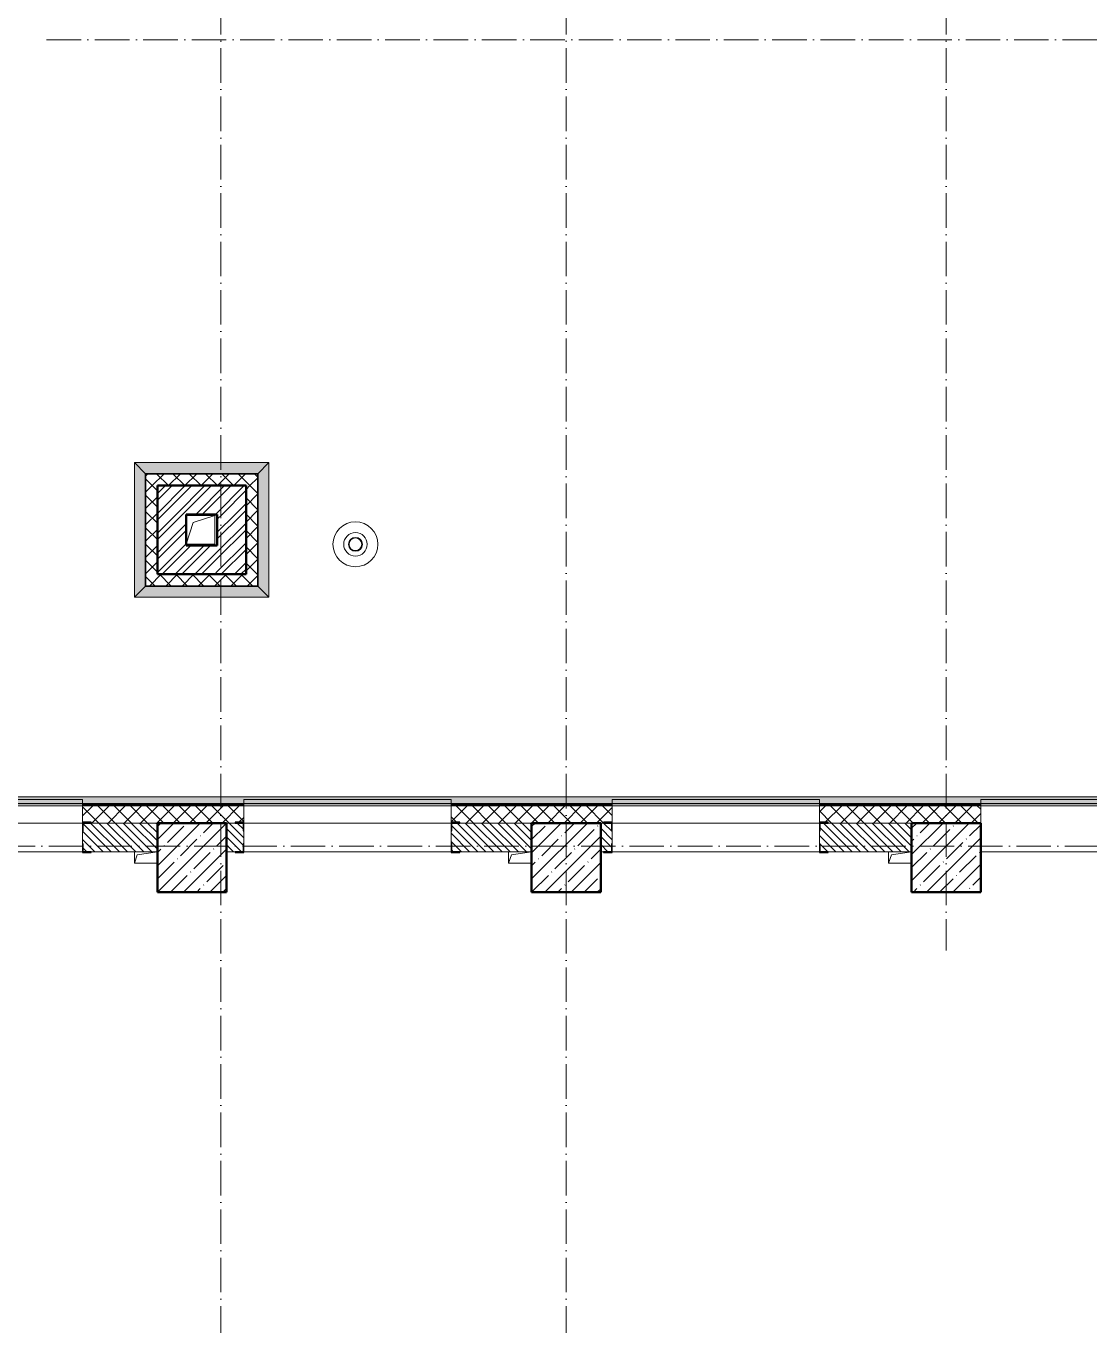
# Model space of a CAD drawing. Header units: millimetres. Extents: x -12989 to 629078, y -109036 to 555275.
# Drawn here: x 550827 to 560058, y 154198 to 165486 of the extents above; entities that cross this region are included whole.
import ezdxf

# ---------------------------------------------------------------- set-up
doc = ezdxf.new("R2010")
doc.units = ezdxf.units.MM
doc.linetypes.add('50_200_ШТРИХ_1Т_ш5_п1_п1_', pattern=[700, 500, -100, 0, -100])
for name, color, linetype, lineweight in [('A-FLOR-____-OTLN', 7, 'Continuous', 9), ('A-GENM-____-MCUT', 7, 'Continuous', 25), ('A-GENM-____-OTLN', 7, 'Continuous', 9), ('A-GENM-____-OTLN-1', 7, 'Continuous', 25), ('A-GLAZ-____-OTLN', 7, 'Continuous', 9), ('A-WALL-____-MCUT', 7, 'Continuous', 13), ('A-WALL-____-MCUT-1', 7, 'Continuous', 9), ('A-WALL-____-MCUT-2', 7, 'Continuous', 50), ('A-WALL-____-OTLN', 7, 'Continuous', 9), ('A-WALL-____-PATT-1', 7, 'Continuous', 9), ('A-WALL-FNSH-MCUT-1', 7, 'Continuous', 9), ('S-COLS-____-MCUT', 7, 'Continuous', 50), ('S-COLS-____-OTLN', 7, 'Continuous', 9), ('S-GRID-____-OTLN-1', 7, '50_200_ШТРИХ_1Т_ш5_п1_п1_', 9)]:
    doc.layers.add(name, color=color, linetype=linetype, lineweight=lineweight)
doc.layers.add('A-GLAZ-____-OTLN-1', color=7, linetype='Continuous', lineweight=9, true_color=0xc0c0c0)
pattern_1 = [(45, (516567.8, 90784.41), (-70.71068, 70.71068), []), (135, (516567.8, 90784.41), (-70.71068, -70.71068), [])]
pattern_2 = [(135, (516567.8, 90784.41), (-35.35534, -35.35534), [])]
pattern_3 = [(45, (516567.8, 90784.41), (-85.53659, 85.53659), []), (45, (516624.82, 90784.41), (-85.53659, 85.53659), [])]

# ---------------------------------------------------------------- blocks, each defined once
blk = doc.blocks.new('BSC_Колонна _Прямоугольная - 600х600-V73-АР1_План отверстий 2 этажа в осях 1-64_Ю-ЯЯ')
at = {"layer": 'S-COLS-____-OTLN'}
h = blk.add_hatch(dxfattribs=at)
h.set_pattern_fill('FP_85', color=256, style=0, pattern_type=2)
h.set_pattern_definition([(45, (-35700, -67481.04), (-114.04925, 114.04925), []), (45, (-35585.95, -67481.04), (-114.04925, 114.04925), [201.613, -40.323, 3.353, -36.97])])
h.paths.add_polyline_path([(-300, -300), (300, -300), (300, 300), (-300, 300)], flags=0)
at = {"layer": 'S-COLS-____-MCUT'}
for p, q in [((300, 300), (-300, 300)), ((-300, 300), (-300, -300)), ((300, -300), (300, 300)), ((-300, -300), (300, -300))]:
    blk.add_line(p, q, dxfattribs=at)
blk = doc.blocks.new('BSC_Колонна _Прямоугольная - 600х600-V77-АР1_План отверстий 2 этажа в осях 1-64_Ю-ЯЯ')
at = {"layer": 'S-COLS-____-OTLN'}
h = blk.add_hatch(dxfattribs=at)
h.set_pattern_fill('FP_89', color=256, style=0, pattern_type=2)
h.set_pattern_definition([(45, (-38950, -67481.04), (-114.04925, 114.04925), []), (45, (-38835.95, -67481.04), (-114.04925, 114.04925), [201.613, -40.323, 3.353, -36.97])])
h.paths.add_polyline_path([(-300, -300), (300, -300), (300, 300), (-300, 300), (-300, 237)], flags=0)
at = {"layer": 'S-COLS-____-MCUT'}
for p, q in [((300, 300), (-300, 300)), ((-300, 300), (-300, -300)), ((300, -300), (300, 300)), ((-300, -300), (300, -300))]:
    blk.add_line(p, q, dxfattribs=at)
blk = doc.blocks.new('BSC_Колонна _Прямоугольная - 600х600-V85-АР1_План отверстий 2 этажа в осях 1-64_Ю-ЯЯ')
at = {"layer": 'S-COLS-____-OTLN'}
h = blk.add_hatch(dxfattribs=at)
h.set_pattern_fill('FP_98', color=256, style=0, pattern_type=2)
h.set_pattern_definition([(45, (-42250, -67481.04), (-114.04925, 114.04925), []), (45, (-42135.95, -67481.04), (-114.04925, 114.04925), [201.613, -40.323, 3.353, -36.97])])
h.paths.add_polyline_path([(-300, -300), (300, -300), (300, 300), (-300, 300)], flags=0)
at = {"layer": 'S-COLS-____-MCUT'}
for p, q in [((300, 300), (-300, 300)), ((-300, 300), (-300, -300)), ((300, -300), (300, 300)), ((-300, -300), (300, -300))]:
    blk.add_line(p, q, dxfattribs=at)
blk = doc.blocks.new('Фахверк_СКБ_Уголок - 250_1500-27508739-АР1_План отверстий 2 этажа в осях 1-64_Ю-ЯЯ')
at = {"layer": 'A-GENM-____-MCUT'}
for p, q in [((125, 181), (50, 181)), ((50, 181), (50, 175)), ((50, 175), (119, 175)), ((119, 175), (119, 106)), ((125, 106), (125, 181)), ((119, 106), (125, 106)), ((119, -75), (50, -75)), ((50, -75), (50, -81)), ((50, -81), (125, -81)), ((125, -6), (119, -6)), ((119, -6), (119, -75)), ((125, -81), (125, -6))]:
    blk.add_line(p, q, dxfattribs=at)
blk = doc.blocks.new('Фахверк_СКБ_Уголок - 250_1500_1-27508816-АР1_План отверстий 2 этажа в осях 1-64_Ю-ЯЯ')
at = {"layer": 'A-GENM-____-MCUT'}
for p, q in [((200, 181), (125, 181)), ((125, 181), (125, 106)), ((131, 106), (131, 175)), ((131, 175), (200, 175)), ((200, 175), (200, 181)), ((125, 106), (131, 106)), ((131, -6), (125, -6)), ((125, -6), (125, -81)), ((125, -81), (200, -81)), ((131, -75), (131, -6)), ((200, -75), (131, -75)), ((200, -81), (200, -75))]:
    blk.add_line(p, q, dxfattribs=at)
blk = doc.blocks.new('Отлив_СКБ - Отлив витража_СФТК-31884011-АР1_План отверстий 2 этажа в осях 1-64_Ю-ЯЯ')
at = {"layer": 'A-GLAZ-____-OTLN-1'}
for points in [[(1800, 2), (1800, 37), (0, 37), (0, 2), (1715, 2)], [(1715, 0), (1800, 0), (1800, 2), (0, 2), (0, 0)]]:
    blk.add_hatch(color=256, dxfattribs=at).paths.add_polyline_path(points, flags=0)
at = {"layer": 'A-GLAZ-____-OTLN'}
for p, q in [((0, 3), (0, 37)), ((1800, 37), (0, 37)), ((0, 2), (1800, 2)), ((1800, 37), (1800, 3)), ((1800, 0), (0, 0))]:
    blk.add_line(p, q, dxfattribs=at)
blk = doc.blocks.new('Кровельный аэратор - 143_Кровельный аэратор-15605992-АР1_План отверстий 2 этажа в осях 1-64_Ю-ЯЯ')
at = {"layer": 'A-GENM-____-OTLN'}
for radius, start, end in [(195, 360, 180), (195, 180, 360), (102, 360, 180), (102, 180, 360), (60, 360, 180), (60, 180, 360), (55, 360, 180), (55, 180, 360)]:
    blk.add_arc((0, 0), radius, start, end, dxfattribs=at)
blk = doc.blocks.new('AR_Отверстие прямоугольное _в плите_ - AR_Отверстие прямоугольное _в плите_-V173-АР1_План отверстий 2 этажа в осях 1-64_Ю-ЯЯ')
at = {"layer": 'A-GENM-____-OTLN'}
for p, q in [((-100, 50), (-100, -50)), ((-100, -50), (-75, 25)), ((-75, 25), (100, 50)), ((-100, -50), (100, -50))]:
    blk.add_line(p, q, dxfattribs=at)
blk = doc.blocks.new('AR_Отверстие прямоугольное _в плите_ - AR_Отверстие прямоугольное _в плите_-30458064-АР1_План отверстий 2 этажа в осях 1-64_Ю-ЯЯ')
at = {"layer": 'A-GENM-____-OTLN'}
for p, q in [((125, 125), (-125, 125)), ((-63, 63), (125, 125)), ((125, -125), (125, 125)), ((-125, -125), (-63, 63)), ((-125, -125), (125, -125))]:
    blk.add_line(p, q, dxfattribs=at)
blk = doc.blocks.new('Отлив_СКБ1 - Отлив_Шахты-32497870-АР1_План отверстий 2 этажа в осях 1-64_Ю-ЯЯ')
at = {"layer": 'A-GLAZ-____-OTLN-1'}
blk.add_hatch(color=256, dxfattribs=at).paths.add_polyline_path([(969, -199), (873, -103), (873, -105), (-103, -105), (-103, -103), (-199, -199), (875, -199)], flags=0)
at = {"layer": 'A-GLAZ-____-OTLN'}
for p, q in [((-199, -199), (-103, -103)), ((873, -103), (969, -199)), ((-199, -199), (969, -199))]:
    blk.add_line(p, q, dxfattribs=at)
blk = doc.blocks.new('Отлив_СКБ1 - Отлив_Фасады на кровле-32719942-АР1_План отверстий 2 этажа в осях 1-64_Ю-ЯЯ')
at = {"layer": 'A-GLAZ-____-OTLN-1'}
blk.add_hatch(color=256, dxfattribs=at).paths.add_polyline_path([(18850, 170), (18850, 204), (20650, 204), (20650, 170), (21320, 170), (21320, 228), (228, 228), (170, 170), (2850, 170), (2850, 204), (4650, 204), (4650, 170), (6050, 170), (6050, 204), (7850, 204), (7850, 170), (9250, 170), (9250, 204), (11050, 204), (11050, 170), (12450, 170), (12450, 204), (14250, 204), (14250, 170), (15650, 170), (15650, 204), (17450, 204), (17450, 170), (18705, 170)], flags=0)
at = {"layer": 'A-GLAZ-____-OTLN'}
blk.add_line((21320, 228), (228, 228), dxfattribs=at)
blk = doc.blocks.new('3эт')
at = {"layer": 'S-GRID-____-OTLN-1', "color": 251, "ltscale": 0.6, "true_color": 0x636466}
for p, q in [((319720.7, 4029.4), (319720.7, -33971.9)), ((322720.7, 4029.4), (322720.7, -33971.9)), ((326020.7, 4029.4), (326020.7, -20188)), ((318208.2, -12282.4), (387845.1, -12282.4)), ((387845.1, -19282.4), (279101.9, -19282.4))]:
    blk.add_line(p, q, dxfattribs=at)

msp = doc.modelspace()

# ---------------------------------------------------------------- hatches: boundary and pattern name
at = {"layer": 'A-WALL-____-PATT-1'}
h = msp.add_hatch(dxfattribs=at)
h.set_pattern_fill('FP_1', color=256, style=0, pattern_type=2)
h.set_pattern_definition(pattern_1)
h.paths.add_polyline_path([(552837.7976, 161495.4504), (552837.7976, 161595.4504), (551867.7976, 161595.4504), (551867.7976, 161495.4504), (552786.3802, 161495.4504)], flags=0)
h = msp.add_hatch(dxfattribs=at)
h.set_pattern_fill('FP_1', color=256, style=0, pattern_type=2)
h.set_pattern_definition(pattern_1)
h.paths.add_polyline_path([(551967.7976, 160725.4504), (551967.7976, 161495.4504), (551867.7976, 161495.4504), (551867.7976, 160725.4504), (551902.6299, 160725.4504)], flags=0)
h = msp.add_hatch(dxfattribs=at)
h.set_pattern_fill('FP_3', color=256, style=0, pattern_type=2)
h.set_pattern_definition(pattern_3)
h.paths.add_polyline_path([(552217.7976, 161245.4504), (552737.7976, 161245.4504), (552737.7976, 161495.4504), (551967.7976, 161495.4504), (551967.7976, 161245.4504)], flags=0)
h = msp.add_hatch(dxfattribs=at)
h.set_pattern_fill('FP_1', color=256, style=0, pattern_type=2)
h.set_pattern_definition(pattern_1)
h.paths.add_polyline_path([(552837.7976, 160625.4504), (552837.7976, 161495.4504), (552737.7976, 161495.4504), (552737.7976, 160625.4504), (552786.3802, 160625.4504)], flags=0)
h = msp.add_hatch(dxfattribs=at)
h.set_pattern_fill('FP_3', color=256, style=0, pattern_type=2)
h.set_pattern_definition(pattern_3)
h.paths.add_polyline_path([(552217.7976, 160975.4504), (552217.7976, 161245.4504), (551967.7976, 161245.4504), (551967.7976, 160975.4504)], flags=0)
h = msp.add_hatch(dxfattribs=at)
h.set_pattern_fill('FP_3', color=256, style=0, pattern_type=2)
h.set_pattern_definition(pattern_3)
h.paths.add_polyline_path([(552737.7976, 160725.4504), (552737.7976, 161245.4504), (552487.7976, 161245.4504), (552487.7976, 160725.4504)], flags=0)
h = msp.add_hatch(dxfattribs=at)
h.set_pattern_fill('FP_3', color=256, style=0, pattern_type=2)
h.set_pattern_definition(pattern_3)
h.paths.add_polyline_path([(551967.7976, 160725.4504), (552487.7976, 160725.4504), (552487.7976, 160975.4504), (551967.7976, 160975.4504), (551967.7976, 160924.2991)], flags=0)
h = msp.add_hatch(dxfattribs=at)
h.set_pattern_fill('FP_1', color=256, style=0, pattern_type=2)
h.set_pattern_definition(pattern_1)
h.paths.add_polyline_path([(551902.6299, 160625.4504), (552737.7976, 160625.4504), (552737.7976, 160725.4504), (551867.7976, 160725.4504), (551867.7976, 160625.4504)], flags=0)
h = msp.add_hatch(dxfattribs=at)
h.set_pattern_fill('FP_1', color=256, style=0, pattern_type=2)
h.set_pattern_definition(pattern_1)
h.paths.add_polyline_path([(561767.7976, 158565.4504), (561782.7976, 158565.4504), (561782.7976, 158715.4504), (560917.7976, 158715.4504), (560917.7976, 158565.4504), (561623.8835, 158565.4504)], flags=0)
h.paths.add_polyline_path([(558088.8822, 158565.4504), (559117.7976, 158565.4504), (559117.7976, 158715.4504), (557717.7976, 158715.4504), (557717.7976, 158571.4504), (557792.7976, 158571.4504), (557792.7976, 158565.4504)], flags=0)
h.paths.add_polyline_path([(555817.7976, 158565.4504), (555842.7976, 158565.4504), (555842.7976, 158571.4504), (555917.7976, 158571.4504), (555917.7976, 158715.4504), (554517.7976, 158715.4504), (554517.7976, 158571.4504), (554592.7976, 158571.4504), (554592.7976, 158565.4504), (555437.6312, 158565.4504)], flags=0)
h.paths.add_polyline_path([(551902.6299, 158565.4504), (552642.7976, 158565.4504), (552642.7976, 158571.4504), (552717.7976, 158571.4504), (552717.7976, 158715.4504), (551317.7976, 158715.4504), (551317.7976, 158571.4504), (551392.7976, 158571.4504), (551392.7976, 158565.4504)], flags=0)
h.paths.add_polyline_path([(549442.7976, 158565.4504), (549442.7976, 158571.4504), (549517.7976, 158571.4504), (549517.7976, 158715.4504), (548117.7976, 158715.4504), (548117.7976, 158571.4504), (548192.7976, 158571.4504), (548192.7976, 158565.4504), (549251.3789, 158565.4504)], flags=0)
h.paths.add_polyline_path([(546242.7976, 158565.4504), (546242.7976, 158571.4504), (546317.7976, 158571.4504), (546317.7976, 158715.4504), (544917.7976, 158715.4504), (544917.7976, 158571.4504), (544992.7976, 158571.4504), (544992.7976, 158565.4504), (545817.7976, 158565.4504)], flags=0)
h.paths.add_polyline_path([(543042.7976, 158565.4504), (543042.7976, 158571.4504), (543117.7976, 158571.4504), (543117.7976, 158715.4504), (540267.7976, 158715.4504), (540267.7976, 158565.4504), (541297.6259, 158565.4504)], flags=0)
h = msp.add_hatch(dxfattribs=at)
h.set_pattern_fill('FP_6', color=256, style=0, pattern_type=2)
h.set_pattern_definition(pattern_2)
h.paths.add_polyline_path([(551902.6299, 158315.4504), (551967.7976, 158315.4504), (551967.7976, 158565.4504), (551323.7976, 158565.4504), (551323.7976, 158496.4504), (551317.7976, 158496.4504), (551317.7976, 158384.4504), (551323.7976, 158384.4504), (551323.7976, 158315.4504), (551392.7976, 158315.4504)], flags=0)
h.paths.add_polyline_path([(549251.3789, 158315.4504), (549511.7976, 158315.4504), (549511.7976, 158384.4504), (549517.7976, 158384.4504), (549517.7976, 158496.4504), (549511.7976, 158496.4504), (549511.7976, 158565.4504), (548967.7976, 158565.4504), (548967.7976, 158315.4504)], flags=0)
h = msp.add_hatch(dxfattribs=at)
h.set_pattern_fill('FP_6', color=256, style=0, pattern_type=2)
h.set_pattern_definition(pattern_2)
h.paths.add_polyline_path([(554553.8809, 158315.4504), (555217.7976, 158315.4504), (555217.7976, 158565.4504), (554523.7976, 158565.4504), (554523.7976, 158496.4504), (554517.7976, 158496.4504), (554517.7976, 158384.4504), (554523.7976, 158384.4504), (554523.7976, 158315.4504)], flags=0)
h.paths.add_polyline_path([(552711.7976, 158315.4504), (552711.7976, 158384.4504), (552717.7976, 158384.4504), (552717.7976, 158496.4504), (552711.7976, 158496.4504), (552711.7976, 158565.4504), (552567.7976, 158565.4504), (552567.7976, 158315.4504), (552642.7976, 158315.4504)], flags=0)
h = msp.add_hatch(dxfattribs=at)
h.set_pattern_fill('FP_6', color=256, style=0, pattern_type=2)
h.set_pattern_definition(pattern_2)
h.paths.add_polyline_path([(557723.7976, 158315.4504), (558517.7976, 158315.4504), (558517.7976, 158565.4504), (557723.7976, 158565.4504), (557723.7976, 158496.4504), (557717.7976, 158496.4504), (557717.7976, 158384.4504), (557723.7976, 158384.4504), (557723.7976, 158317.3254)], flags=0)
h.paths.add_polyline_path([(555842.7976, 158315.4504), (555911.7976, 158315.4504), (555911.7976, 158384.4504), (555917.7976, 158384.4504), (555917.7976, 158496.4504), (555911.7976, 158496.4504), (555911.7976, 158565.4504), (555817.7976, 158565.4504), (555817.7976, 158315.4504)], flags=0)

# ---------------------------------------------------------------- linework, layer by layer
at = {"layer": 'A-FLOR-____-OTLN'}
for p, q in [((552217.7976, 161235.4504), (552467.7976, 161235.4504)), ((552467.7976, 161235.4504), (552467.7976, 160985.4504)), ((552467.7976, 160985.4504), (552217.7976, 160985.4504))]:
    msp.add_line(p, q, dxfattribs=at)
at = {"layer": 'A-WALL-____-MCUT'}
for p, q in [((551317.7976, 158496.4504), (551317.7976, 158384.4504)), ((551392.7976, 158565.4504), (551967.7976, 158565.4504)), ((552567.7976, 158565.4504), (552642.7976, 158565.4504)), ((552717.7976, 158384.4504), (552717.7976, 158496.4504)), ((554517.7976, 158496.4504), (554517.7976, 158384.4504)), ((554592.7976, 158565.4504), (555217.7976, 158565.4504)), ((555817.7976, 158565.4504), (555842.7976, 158565.4504)), ((555917.7976, 158384.4504), (555917.7976, 158496.4504)), ((557717.7976, 158496.4504), (557717.7976, 158384.4504)), ((557792.7976, 158565.4504), (558517.7976, 158565.4504)), ((551392.7976, 158315.4504), (551967.7976, 158315.4504)), ((552567.7976, 158315.4504), (552642.7976, 158315.4504)), ((554592.7976, 158315.4504), (555217.7976, 158315.4504)), ((555817.7976, 158315.4504), (555842.7976, 158315.4504)), ((557792.7976, 158315.4504), (558517.7976, 158315.4504))]:
    msp.add_line(p, q, dxfattribs=at)
at = {"layer": 'A-WALL-____-MCUT-1'}
for p, q in [((551864.7976, 161600.4504), (551862.7976, 161600.4504)), ((551862.7976, 161600.4504), (551862.7976, 161598.4504)), ((552842.7976, 161598.4504), (551862.7976, 161598.4504)), ((551862.7976, 161595.4504), (551864.7976, 161595.4504)), ((551864.7976, 161600.4504), (551864.7976, 160620.4504)), ((552837.7976, 161595.4504), (551867.7976, 161595.4504)), ((551867.7976, 161595.4504), (551867.7976, 160625.4504)), ((552837.7976, 160625.4504), (552837.7976, 161595.4504)), ((552842.7976, 161600.4504), (552840.7976, 161600.4504)), ((552840.7976, 160620.4504), (552840.7976, 161600.4504)), ((552840.7976, 161595.4504), (552842.7976, 161595.4504)), ((552842.7976, 161598.4504), (552842.7976, 161600.4504)), ((551864.7976, 160625.4504), (551862.7976, 160625.4504)), ((551862.7976, 160622.4504), (552842.7976, 160622.4504)), ((551862.7976, 160622.4504), (551862.7976, 160620.4504)), ((551862.7976, 160620.4504), (551864.7976, 160620.4504)), ((551867.7976, 160625.4504), (552837.7976, 160625.4504)), ((552837.7976, 160622.4504), (552837.7976, 160620.4504)), ((552840.7976, 160620.4504), (552842.7976, 160620.4504)), ((552842.7976, 160620.4504), (552842.7976, 160622.4504)), ((552717.7976, 158727.4504), (551317.7976, 158727.4504)), ((552717.7976, 158721.4504), (551317.7976, 158721.4504)), ((552717.7976, 158715.4504), (551317.7976, 158715.4504)), ((551317.7976, 158715.4504), (551317.7976, 158571.4504)), ((552717.7976, 158571.4504), (552717.7976, 158715.4504)), ((555917.7976, 158727.4504), (554517.7976, 158727.4504)), ((555917.7976, 158721.4504), (554517.7976, 158721.4504)), ((554517.7976, 158715.4504), (554517.7976, 158571.4504)), ((555917.7976, 158571.4504), (555917.7976, 158715.4504)), ((559117.7976, 158727.4504), (557717.7976, 158727.4504)), ((559117.7976, 158721.4504), (557717.7976, 158721.4504)), ((557717.7976, 158715.4504), (557717.7976, 158571.4504)), ((559117.7976, 158565.4504), (559117.7976, 158715.4504))]:
    msp.add_line(p, q, dxfattribs=at)
at = {"layer": 'A-WALL-____-MCUT-2'}
for p, q in [((552737.7976, 161495.4504), (551967.7976, 161495.4504)), ((551967.7976, 161495.4504), (551967.7976, 160725.4504)), ((552737.7976, 160725.4504), (552737.7976, 161495.4504)), ((552217.7976, 161245.4504), (552487.7976, 161245.4504)), ((552217.7976, 160975.4504), (552217.7976, 161245.4504)), ((552487.7976, 161245.4504), (552487.7976, 160975.4504)), ((552487.7976, 160975.4504), (552217.7976, 160975.4504)), ((551967.7976, 160725.4504), (552737.7976, 160725.4504))]:
    msp.add_line(p, q, dxfattribs=at)
at = {"layer": 'A-WALL-____-OTLN'}
for p, q in [((549517.7976, 158715.4504), (551317.7976, 158715.4504)), ((552717.7976, 158715.4504), (554517.7976, 158715.4504)), ((555917.7976, 158715.4504), (557717.7976, 158715.4504)), ((559117.7976, 158715.4504), (560917.7976, 158715.4504)), ((551317.7976, 158565.4504), (549517.7976, 158565.4504)), ((554517.7976, 158565.4504), (552717.7976, 158565.4504)), ((557717.7976, 158565.4504), (555917.7976, 158565.4504)), ((551317.7976, 158315.4504), (549517.7976, 158315.4504)), ((554517.7976, 158315.4504), (552717.7976, 158315.4504)), ((557717.7976, 158315.4504), (555917.7976, 158315.4504)), ((560917.7976, 158315.4504), (559117.7976, 158315.4504))]:
    msp.add_line(p, q, dxfattribs=at)
at = {"layer": 'A-WALL-FNSH-MCUT-1'}
for p, q in [((551862.7976, 161598.4504), (551862.7976, 160622.4504)), ((552840.7976, 161600.4504), (551864.7976, 161600.4504)), ((552842.7976, 160622.4504), (552842.7976, 161598.4504)), ((551864.7976, 160620.4504), (552840.7976, 160620.4504)), ((552717.7976, 158735.4504), (551317.7976, 158735.4504)), ((551317.7976, 158735.4504), (551317.7976, 158715.4504)), ((552717.7976, 158715.4504), (552717.7976, 158735.4504)), ((555917.7976, 158735.4504), (554517.7976, 158735.4504)), ((554517.7976, 158735.4504), (554517.7976, 158715.4504)), ((554517.7976, 158715.4504), (555917.7976, 158715.4504)), ((555917.7976, 158715.4504), (555917.7976, 158735.4504)), ((559117.7976, 158735.4504), (557717.7976, 158735.4504)), ((557717.7976, 158735.4504), (557717.7976, 158715.4504)), ((557717.7976, 158715.4504), (559117.7976, 158715.4504)), ((559117.7976, 158715.4504), (559117.7976, 158735.4504))]:
    msp.add_line(p, q, dxfattribs=at)

# ---------------------------------------------------------------- block references
msp.add_blockref('3эт', (232797.0902, 177647.8646))
at = {"layer": 'A-GENM-____-OTLN'}
for name, p in [('AR_Отверстие прямоугольное _в плите_ - AR_Отверстие прямоугольное _в плите_-30458064-АР1_План отверстий 2 этажа в осях 1-64_Ю-ЯЯ', (552342.7976, 161110.4504)), ('Кровельный аэратор - 143_Кровельный аэратор-15605992-АР1_План отверстий 2 этажа в осях 1-64_Ю-ЯЯ', (553687.7976, 160985.4504)), ('AR_Отверстие прямоугольное _в плите_ - AR_Отверстие прямоугольное _в плите_-V173-АР1_План отверстий 2 этажа в осях 1-64_Ю-ЯЯ', (551867.7976, 158265.4504)), ('AR_Отверстие прямоугольное _в плите_ - AR_Отверстие прямоугольное _в плите_-V173-АР1_План отверстий 2 этажа в осях 1-64_Ю-ЯЯ', (555117.7976, 158265.4504)), ('AR_Отверстие прямоугольное _в плите_ - AR_Отверстие прямоугольное _в плите_-V173-АР1_План отверстий 2 этажа в осях 1-64_Ю-ЯЯ', (558417.7976, 158265.4504))]:
    msp.add_blockref(name, p, dxfattribs=at)
at = {"layer": 'A-GENM-____-OTLN-1', "rotation": 180}
for name, p in [('Фахверк_СКБ_Уголок - 250_1500-27508739-АР1_План отверстий 2 этажа в осях 1-64_Ю-ЯЯ', (551442.7976, 158490.4504)), ('Фахверк_СКБ_Уголок - 250_1500_1-27508816-АР1_План отверстий 2 этажа в осях 1-64_Ю-ЯЯ', (552842.7976, 158490.4504)), ('Фахверк_СКБ_Уголок - 250_1500-27508739-АР1_План отверстий 2 этажа в осях 1-64_Ю-ЯЯ', (554642.7976, 158490.4504)), ('Фахверк_СКБ_Уголок - 250_1500_1-27508816-АР1_План отверстий 2 этажа в осях 1-64_Ю-ЯЯ', (556042.7976, 158490.4504)), ('Фахверк_СКБ_Уголок - 250_1500-27508739-АР1_План отверстий 2 этажа в осях 1-64_Ю-ЯЯ', (557842.7976, 158490.4504))]:
    msp.add_blockref(name, p, dxfattribs=at)
at = {"layer": 'A-GLAZ-____-OTLN'}
for p, rotation in [((551967.7976, 161495.4504), 270), ((552737.7976, 161495.4504), 180), ((552737.7976, 160725.4504), 90)]:
    msp.add_blockref('Отлив_СКБ1 - Отлив_Шахты-32497870-АР1_План отверстий 2 этажа в осях 1-64_Ю-ЯЯ', p, dxfattribs=dict(at, rotation=rotation))
for name, p in [('Отлив_СКБ1 - Отлив_Шахты-32497870-АР1_План отверстий 2 этажа в осях 1-64_Ю-ЯЯ', (551967.7976, 160725.4504)), ('Отлив_СКБ1 - Отлив_Фасады на кровле-32719942-АР1_План отверстий 2 этажа в осях 1-64_Ю-ЯЯ', (540267.7976, 158565.4504)), ('Отлив_СКБ - Отлив витража_СФТК-31884011-АР1_План отверстий 2 этажа в осях 1-64_Ю-ЯЯ', (549517.7976, 158732.4504)), ('Отлив_СКБ - Отлив витража_СФТК-31884011-АР1_План отверстий 2 этажа в осях 1-64_Ю-ЯЯ', (552717.7976, 158732.4504)), ('Отлив_СКБ - Отлив витража_СФТК-31884011-АР1_План отверстий 2 этажа в осях 1-64_Ю-ЯЯ', (555917.7976, 158732.4504)), ('Отлив_СКБ - Отлив витража_СФТК-31884011-АР1_План отверстий 2 этажа в осях 1-64_Ю-ЯЯ', (559117.7976, 158732.4504))]:
    msp.add_blockref(name, p, dxfattribs=at)
at = {"layer": 'S-COLS-____-OTLN'}
for name, p in [('BSC_Колонна _Прямоугольная - 600х600-V73-АР1_План отверстий 2 этажа в осях 1-64_Ю-ЯЯ', (552267.7976, 158265.4504)), ('BSC_Колонна _Прямоугольная - 600х600-V77-АР1_План отверстий 2 этажа в осях 1-64_Ю-ЯЯ', (555517.7976, 158265.4504)), ('BSC_Колонна _Прямоугольная - 600х600-V85-АР1_План отверстий 2 этажа в осях 1-64_Ю-ЯЯ', (558817.7976, 158265.4504))]:
    msp.add_blockref(name, p, dxfattribs=at)

doc.saveas('drawing.dxf')
